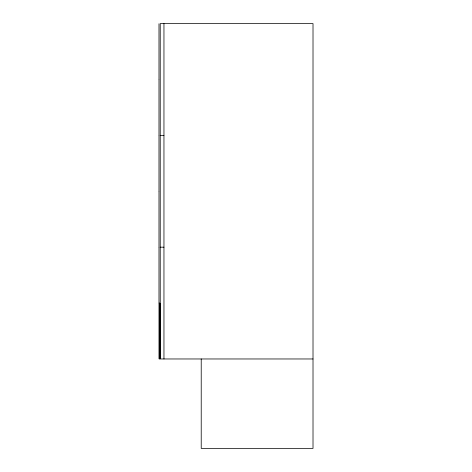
<?xml version="1.0" encoding="UTF-8"?>
<svg xmlns="http://www.w3.org/2000/svg" width="472" height="472" viewBox="0 0 472 472"><rect width="100%" height="100%" fill="white"/><g stroke="black" fill="none" stroke-linecap="round" stroke-linejoin="round"><path stroke-width="0.71" d="M160.232 135.387L163.955 135.387M160.232 247.18L163.955 247.18M313.013 358.968L160.232 358.968L160.232 23.6L313.013 23.6L313.013 448.4L201.219 448.4L201.219 358.968M163.955 23.6L163.955 358.968M159.766 303.231L159.766 358.814M159.495 303.231L159.495 358.814M159.453 303.231L159.453 358.814M158.987 23.753L158.987 79.337M158.987 79.65L158.987 135.234M158.987 135.547L158.987 191.13M158.987 191.437L158.987 247.021M158.987 247.334L158.987 302.918M159.919 303.231L158.987 303.231L158.987 358.814L159.919 358.814L159.919 303.231"/></g></svg>
